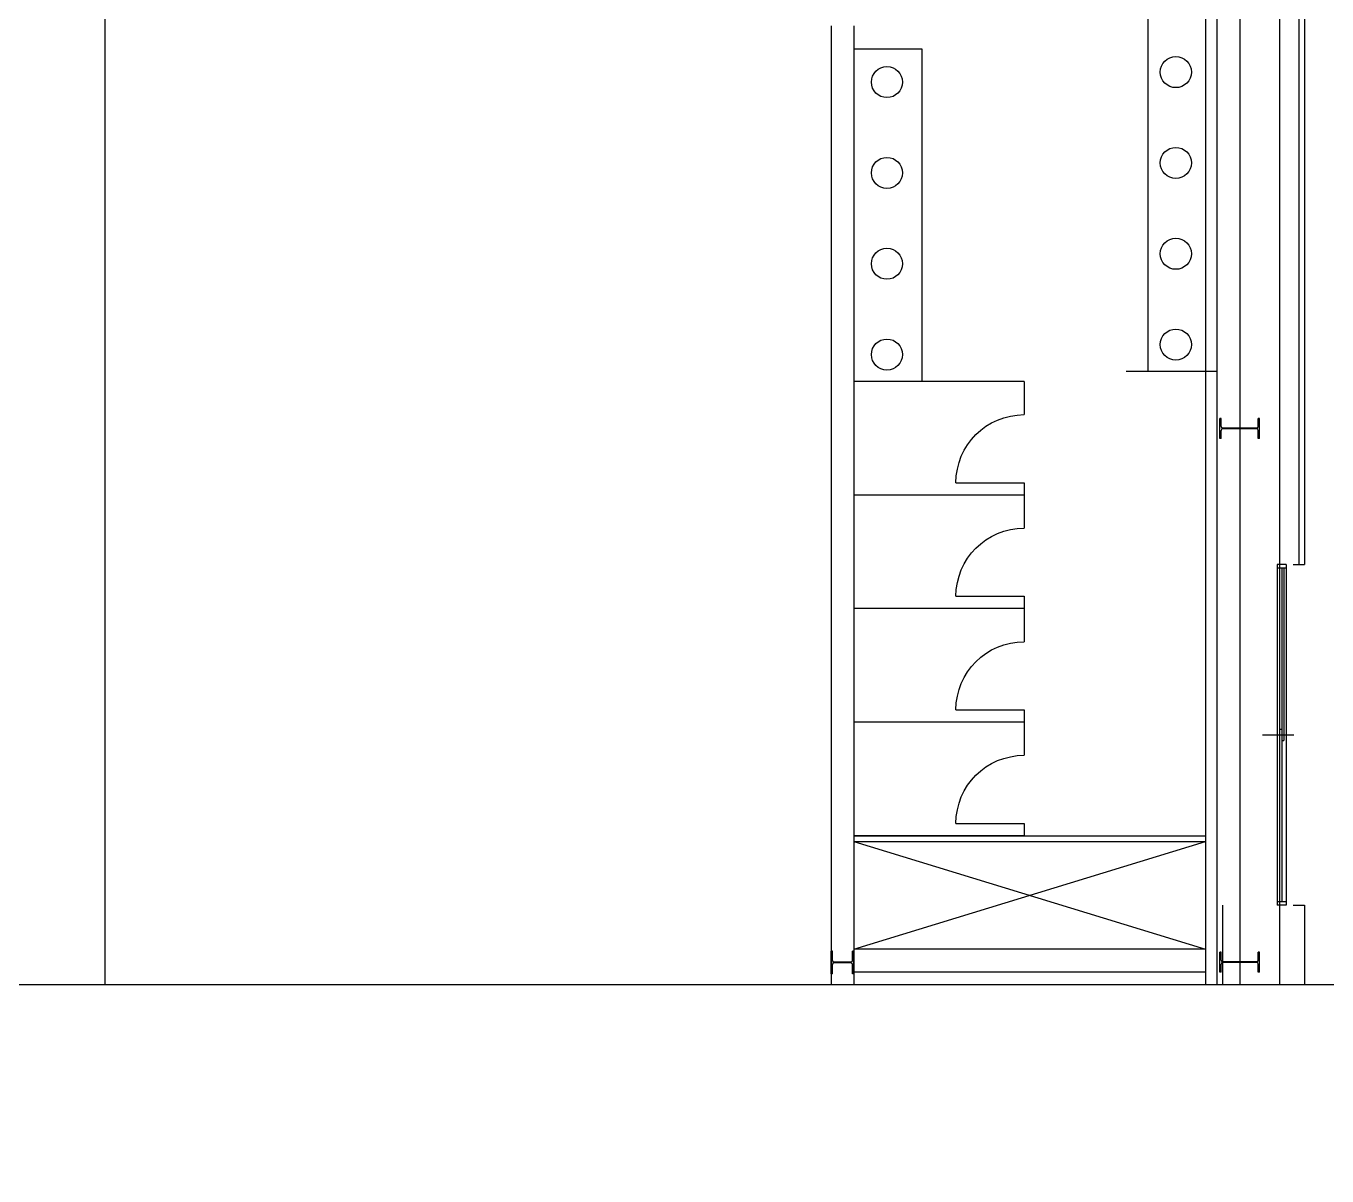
# Model space of a CAD drawing. Header units: millimetres. Extents: x -168200 to 672800, y -7409 to 118800.
# Drawn here: x 101806 to 113269, y 2516 to 12644 of the extents above; entities that cross this region are included whole.
import ezdxf
from ezdxf.xclip import XClip

# ---------------------------------------------------------------- set-up
doc = ezdxf.new("R2010")
doc.units = ezdxf.units.MM
doc.header["$LTSCALE"] = 200
doc.header["$XCLIPFRAME"] = 0
doc.linetypes.add('CENTER', pattern=[50.8, 31.75, -6.35, 6.35, -6.35])
doc.linetypes.add('HIDDEN', pattern=[0.375, 0.25, -0.125])
doc.layers.get('DEFPOINTS').update_dxf_attribs({"color": 137})
doc.layers.add('XR-SHEET$0$XREF-Form$0$TEMP', color=171, linetype='Continuous', plot=False)
for name, color, linetype in [('단면선', 252, 'Continuous'), ('보조선', 252, 'Continuous'), ('입면선', 252, 'Continuous'), ('중심선', 252, 'CENTER')]:
    doc.layers.add(name, color=color, linetype=linetype)

# ---------------------------------------------------------------- blocks, each defined once
blk = doc.blocks.new('화장실')
at = {"layer": '입면선', "color": 252, "ltscale": 200}
for p, q in [((-1500, 0), (0, 0)), ((-1500, 0), (-1500, -292)), ((0, 0), (0, -1000)), ((-1500, -892), (-1500, -1000)), ((-900, -892), (-1500, -892)), ((-1500, -1000), (0, -1000))]:
    blk.add_line(p, q, dxfattribs=at)
blk.add_arc((-1500, -892), 600, 0, 90, dxfattribs=at)
blk = doc.blocks.new('I-Center 1층 평면도')
at = {"layer": '단면선', "ltscale": 100}
for p, q in [((-164, -4713), (-175, -4713)), ((-175, -4888), (-175, -4713)), ((-164, -4783), (-164, -4713)), ((150, -4797), (-150, -4797)), ((150, -4804), (-150, -4804)), ((164, -4783), (164, -4713)), ((175, -4713), (164, -4713)), ((175, -4888), (175, -4713)), ((-164, -4888), (-175, -4888)), ((-164, -4888), (-164, -4818)), ((164, -4888), (164, -4818)), ((175, -4888), (164, -4888)), ((-3588, -9404), (-3600, -9404)), ((-3600, -9604), (-3600, -9404)), ((-3588, -9487), (-3588, -9404)), ((-3425, -9500), (-3575, -9500)), ((-3425, -9508), (-3575, -9508)), ((-3412, -9487), (-3412, -9404)), ((-3400, -9404), (-3412, -9404)), ((-3400, -9604), (-3400, -9404)), ((-164, -9413), (-175, -9413)), ((-175, -9588), (-175, -9413)), ((-164, -9483), (-164, -9413)), ((150, -9497), (-150, -9497)), ((150, -9504), (-150, -9504)), ((164, -9483), (164, -9413)), ((175, -9413), (164, -9413)), ((175, -9588), (175, -9413)), ((-3588, -9604), (-3600, -9604)), ((-3588, -9604), (-3588, -9521)), ((-3412, -9604), (-3412, -9521)), ((-3400, -9604), (-3412, -9604)), ((-164, -9588), (-175, -9588)), ((-164, -9588), (-164, -9518)), ((164, -9588), (164, -9518)), ((175, -9588), (164, -9588))]:
    blk.add_line(p, q, dxfattribs=at)
for centre, radius, start, end in [((-150, -4783), 14, 180, 270), ((-150, -4818), 14, 90, 180), ((150, -4783), 14, 270, 0), ((150, -4818), 14, 0, 90), ((-3575, -9487), 13, 180, 270), ((-3575, -9521), 13, 90, 180), ((-3425, -9487), 13, 270, 0), ((-3425, -9521), 13, 0, 90), ((-150, -9483), 14, 180, 270), ((-150, -9518), 14, 90, 180), ((150, -9483), 14, 270, 0), ((150, -9518), 14, 0, 90)]:
    blk.add_arc(centre, radius, start, end, dxfattribs=at)
at = {"layer": '보조선', "linetype": 'HIDDEN', "ltscale": 200}
for p, q in [((-3400, -8437), (-300, -9387)), ((-3400, -9387), (-300, -8437))]:
    blk.add_line(p, q, dxfattribs=at)
at = {"layer": '입면선', "ltscale": 200}
for p, q in [((570, 570), (570, -6000)), ((-810, -214), (-810, -4300)), ((-300, -310), (-300, -14690)), ((-200, -310), (-200, -14690)), ((-3600, -1256), (-3600, -15310)), ((-3400, -1256), (-3400, -8564)), ((-3400, -1256), (-3400, -15310)), ((-3400, -1456), (-2800, -1456)), ((-2800, -1456), (-2800, -4387)), ((-200, -4300), (-1001, -4300)), ((-200, -5400), (-200, -7900)), ((410, -6000), (330, -6000)), ((330, -6000), (330, -9000)), ((410, -6030), (330, -6030)), ((370, -6030), (370, -8970)), ((390, -6030), (390, -7550)), ((410, -6000), (410, -9000)), ((470, -6000), (570, -6000)), ((350, -7450), (350, -8970)), ((350, -7450), (370, -7450)), ((370, -7550), (390, -7550)), ((-1900, -8387), (-3400, -8387)), ((-3400, -8387), (-300, -8387)), ((-3400, -8437), (-300, -8437)), ((410, -8970), (330, -8970)), ((410, -9000), (330, -9000)), ((470, -9000), (570, -9000)), ((570, -9000), (570, -11000)), ((-300, -9387), (-3400, -9387)), ((-300, -9588), (-3400, -9588)), ((-3600, -9680), (-3600, -9700))]:
    blk.add_line(p, q, dxfattribs=at)
at = {"layer": '입면선'}
blk.add_line((350, 350), (350, -60470), dxfattribs=at)
blk.add_lwpolyline([(-910, 520), (520, 520), (520, -6000)], dxfattribs=at)
at = {"layer": '입면선', "ltscale": 200}
for centre in [(-563, -1662), (-3108, -1750), (-563, -2462), (-3108, -2550), (-563, -3262), (-3108, -3350), (-563, -4062), (-3108, -4150)]:
    blk.add_circle(centre, 137, dxfattribs=at)
at = {"layer": '중심선', "ltscale": 200}
for p, q in [((-10000, 4213), (-10000, -71576)), ((0, 4213), (0, -71576)), ((201, -7500), (476, -7500))]:
    blk.add_line(p, q, dxfattribs=at)
at = {"layer": '입면선', "color": 252, "ltscale": 200, "xscale": -1}
for p in [(-3400, -4387), (-3400, -5387), (-3400, -6387), (-3400, -7387)]:
    blk.add_blockref('화장실', p, dxfattribs=at)

msp = doc.modelspace()

# ---------------------------------------------------------------- linework, layer by layer
at = {"layer": 'DEFPOINTS'}
msp.add_lwpolyline([(9300, 114600), (146700, 114600), (146700, 4200), (9300, 4200)], close=True, dxfattribs=at)
at = {"layer": 'XR-SHEET$0$XREF-Form$0$TEMP'}
msp.add_line((112350, 4200), (112350, 4900), dxfattribs=at)
msp.add_line((112350, 4200), (112350, 4900), dxfattribs=at)

# ---------------------------------------------------------------- block references
ref = msp.add_blockref('I-Center 1층 평면도', (112500, 13900))
XClip(ref).set_block_clipping_path([(-103200.0000000001, -9700.0000000002), (34199.9999999998, 100700)])

doc.saveas('drawing.dxf')
